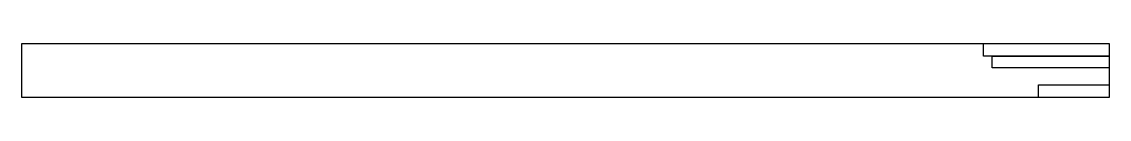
# Model space of a CAD drawing. Header units: metres. Extents: x 0 to 20000, y 0 to 1000.
import ezdxf

# ---------------------------------------------------------------- set-up
doc = ezdxf.new("R2010")
doc.units = ezdxf.units.M
for name, color, linetype in [('プレプリグ2', 2, 'CONTINUOUS'), ('プレプリグ3', 4, 'CONTINUOUS'), ('プレプリグ4', 5, 'CONTINUOUS'), ('モモクロの緑', 3, 'CONTINUOUS')]:
    doc.layers.add(name, color=color, linetype=linetype)

msp = doc.modelspace()

# ---------------------------------------------------------------- linework, layer by layer
at = {"layer": 'プレプリグ2'}
for p, q in [((17687, 1000), (20000, 1000)), ((17687, 766), (17687, 1000)), ((20000, 1000), (20000, 766)), ((20000, 766), (17687, 766))]:
    msp.add_line(p, q, dxfattribs=at)
at = {"layer": 'プレプリグ3'}
for p, q in [((18696, 234), (20000, 234)), ((18696, 0), (18696, 234)), ((20000, 234), (20000, 0)), ((20000, 0), (18696, 0))]:
    msp.add_line(p, q, dxfattribs=at)
at = {"layer": 'プレプリグ4'}
for p, q in [((17849, 766), (20000, 766)), ((17849, 552), (17849, 766)), ((20000, 766), (20000, 552)), ((20000, 552), (17849, 552))]:
    msp.add_line(p, q, dxfattribs=at)
at = {"layer": 'モモクロの緑'}
for p, q in [((0, 1000), (20000, 1000)), ((0, 0), (0, 1000)), ((20000, 1000), (20000, 0)), ((20000, 0), (0, 0))]:
    msp.add_line(p, q, dxfattribs=at)

doc.saveas('drawing.dxf')
